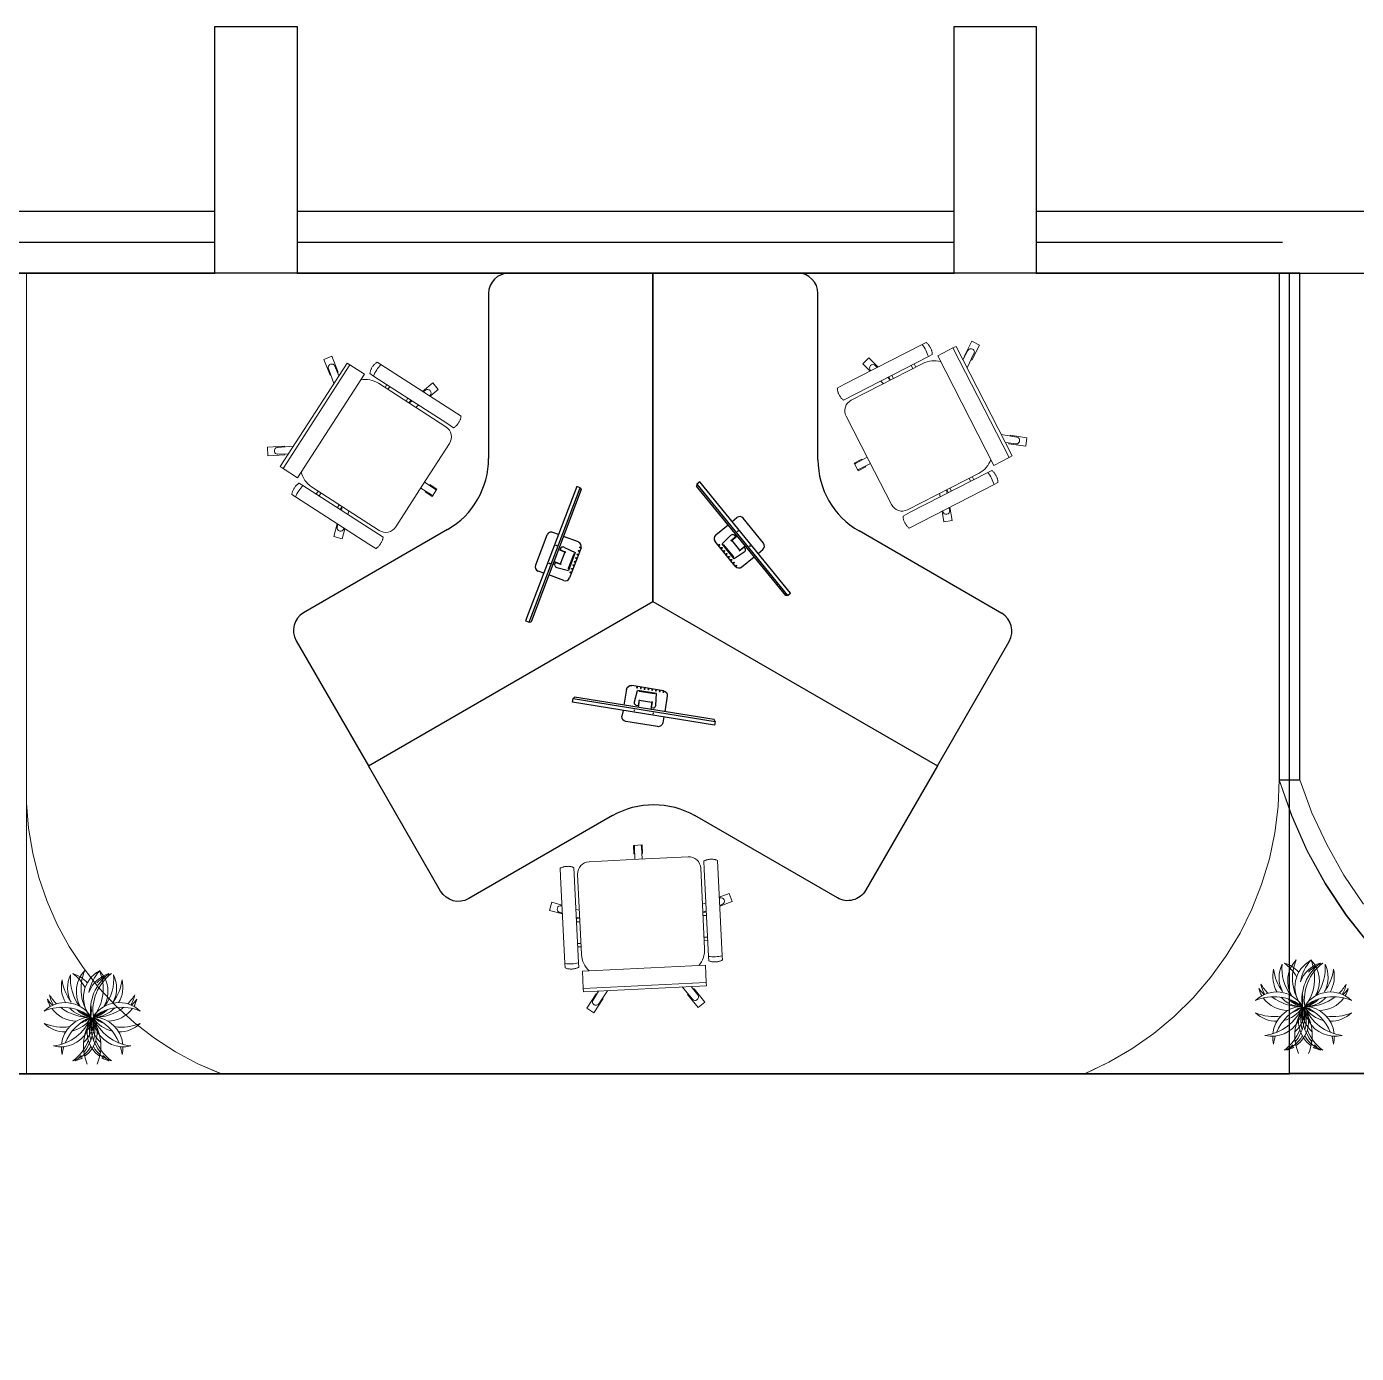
# Model space of a CAD drawing. Header units: millimetres. Extents: x 1993 to 4093, y 1262 to 2017.
# Drawn here: x 3561.2 to 3755.5, y 1550.3 to 1744.1 of the extents above; entities that cross this region are included whole.
import ezdxf

# ---------------------------------------------------------------- set-up
doc = ezdxf.new("R2010")
doc.units = ezdxf.units.MM
for name, color, linetype, lineweight in [('CHAIR MB', 252, 'Continuous', 18), ('Decoratives', 252, 'Continuous', 18), ('FLR CARPET 1', 254, 'Continuous', 15), ('FLR CARPET GRASS', 54, 'Continuous', 15), ('Partition_Glass', 142, 'Continuous', 9), ('PASSAGE', 251, 'Continuous', 25), ('WALL', 251, 'Continuous', 30), ('WORKSTATION - Y SHAPED', 251, 'Continuous', 25)]:
    doc.layers.add(name, color=color, linetype=linetype, lineweight=lineweight)
for name, color, linetype in [('COLUMN', 251, 'Continuous'), ('FACADE', 140, 'Continuous'), ('PLANNER', 3, 'Continuous')]:
    doc.layers.add(name, color=color, linetype=linetype)
doc.layers.add('PARTITION GYP 75mm', color=7, linetype='Continuous', lineweight=25, true_color=0xdb0000)

# ---------------------------------------------------------------- blocks, each defined once
blk = doc.blocks.new('CHAIR MB2')
at = {"layer": 'CHAIR MB'}
for p, q in [((2.57, 11.5), (3.16, 13.35)), ((2.83, 11.9), (2.69, 11.51)), ((4.35, 12.96), (3.16, 13.35)), ((4.35, 12.96), (3.88, 11.51)), ((3.75, 11.51), (3.77, 11.59)), ((-11.34, 8.64), (-12.07, 7.62)), ((-11.34, 8.64), (-9.32, 7.17)), ((-8.95, 9), (-8.45, 9)), ((-8.95, 9), (-8.95, -9)), ((-8.95, 9), (-8.95, -9)), ((-8.45, 9), (-5.94, 9)), ((-8.45, 9), (-8.45, -9)), ((-8.45, -9), (-8.45, 9)), ((-5.94, 9), (-5.94, -9)), ((8.07, 9.51), (-4.67, 9.51)), ((8.25, 9), (-3.5, 9)), ((-2.35, 9.51), (-2.35, 9)), ((-1.85, 9), (-1.85, 9.51)), ((1.31, 9.51), (1.31, 9)), ((1.81, 9), (1.81, 9.51)), ((2, 9.51), (1.83, 9)), ((2.98, 9), (3.14, 9.51)), ((-10.06, 6.16), (-12.07, 7.62)), ((-10.8, 6.86), (-8.95, 5.46)), ((-8.95, 6.78), (-10.21, 7.66)), ((-10.06, 6.16), (-9.99, 6.25)), ((-9.39, 7.08), (-9.32, 7.17)), ((10, 0), (10, 7.25)), ((11.84, 0.5), (10, 0.53)), ((10, -7.25), (10, 0)), ((10.83, 0.63), (12.07, 0.63)), ((10.83, 0.63), (10.83, 0.52)), ((12.07, -0.63), (12.07, 0.63)), ((10, -0.53), (11.84, -0.5)), ((10.83, -0.52), (10.83, -0.63)), ((12.07, -0.63), (10.83, -0.63)), ((-8.95, -5.46), (-10.8, -6.86)), ((-12.07, -7.62), (-10.06, -6.16)), ((-12.07, -7.62), (-11.34, -8.64)), ((-9.32, -7.17), (-11.34, -8.64)), ((-10.21, -7.66), (-8.95, -6.78)), ((-9.99, -6.25), (-10.06, -6.16)), ((-9.32, -7.17), (-9.39, -7.08)), ((-8.45, -9), (-8.95, -9)), ((-5.94, -9), (-8.45, -9)), ((-3.5, -9), (8.25, -9)), ((-2.35, -9), (-2.35, -9.51)), ((-1.85, -9.51), (-1.85, -9)), ((1.31, -9), (1.31, -9.51)), ((1.81, -9.51), (1.81, -9)), ((1.83, -9), (2, -9.51)), ((3.14, -9.51), (2.98, -9)), ((8.07, -11.51), (-4.67, -11.51)), ((3.16, -13.35), (2.57, -11.5)), ((2.69, -11.51), (2.83, -11.9)), ((3.77, -11.59), (3.75, -11.51)), ((3.88, -11.51), (4.35, -12.96)), ((3.16, -13.35), (4.35, -12.96))]:
    blk.add_line(p, q, dxfattribs=at)
for points in [[(-4.67, 9.51), (-5.31, 9.51), (-5.35, 9.59), (-5.39, 9.68), (-5.42, 9.77), (-5.45, 9.86), (-5.47, 9.95), (-5.49, 10.05), (-5.51, 10.14), (-5.52, 10.23), (-5.53, 10.33), (-5.53, 10.42), (-5.54, 10.52), (-5.53, 10.61), (-5.53, 10.71), (-5.52, 10.8), (-5.5, 10.9), (-5.49, 10.99), (-5.47, 11.08), (-5.44, 11.17), (-5.41, 11.26), (-5.38, 11.35), (-5.34, 11.44), (-5.31, 11.51), (-4.67, 11.51)], [(-4.67, 11.51), (9.26, 11.51), (9.3, 11.42), (9.34, 11.33), (9.37, 11.24), (9.4, 11.15), (9.42, 11.06), (9.44, 10.97), (9.46, 10.87), (9.47, 10.78), (9.48, 10.68), (9.48, 10.59), (9.48, 10.5), (9.48, 10.4), (9.48, 10.31), (9.47, 10.21), (9.45, 10.12), (9.44, 10.02), (9.41, 9.93), (9.39, 9.84), (9.36, 9.75), (9.33, 9.66), (9.29, 9.57), (9.26, 9.51), (8.07, 9.51)], [(-4.67, -11.51), (-5.31, -11.51), (-5.35, -11.42), (-5.39, -11.33), (-5.42, -11.24), (-5.45, -11.15), (-5.47, -11.06), (-5.49, -10.97), (-5.51, -10.87), (-5.52, -10.78), (-5.53, -10.68), (-5.53, -10.59), (-5.54, -10.5), (-5.53, -10.4), (-5.53, -10.31), (-5.52, -10.21), (-5.5, -10.12), (-5.49, -10.02), (-5.47, -9.93), (-5.44, -9.84), (-5.41, -9.75), (-5.38, -9.66), (-5.34, -9.57), (-5.31, -9.51), (-4.67, -9.51)], [(-4.67, -9.51), (9.26, -9.51), (9.3, -9.59), (9.34, -9.68), (9.37, -9.77), (9.4, -9.86), (9.42, -9.95), (9.44, -10.05), (9.46, -10.14), (9.47, -10.23), (9.48, -10.33), (9.48, -10.42), (9.48, -10.52), (9.48, -10.61), (9.48, -10.71), (9.47, -10.8), (9.45, -10.9), (9.44, -10.99), (9.41, -11.08), (9.39, -11.17), (9.36, -11.26), (9.33, -11.35), (9.29, -11.44), (9.26, -11.51), (8.07, -11.51)]]:
    blk.add_lwpolyline(points, dxfattribs=at)
for centre, radius, start, end in [((-3.5, 5.5), 3.5, 90, 134.2304), ((8.25, 7.25), 1.75, 0, 90), ((8.25, -7.25), 1.75, 270, 0), ((-3.5, -5.5), 3.5, 225.7696, 270)]:
    blk.add_arc(centre, radius, start, end, dxfattribs=at)
for centre, major_axis, start_param, end_param in [((3.3, 11.75), (-0.473, 0.154), 3.141593, 6.283185), ((-10.51, 7.26), (0.292, 0.402), 0, 3.141593), ((11.84, 0), (0, 0.497), 5.773119, 6.283185), ((11.84, 0), (0, 0.497), 3.141593, 3.65168), ((-10.51, -7.26), (-0.292, 0.402), 0, 3.141593), ((3.3, -11.75), (0.473, 0.154), 3.141593, 6.283185)]:
    blk.add_ellipse(centre, major_axis=major_axis, ratio=0.96783, start_param=start_param, end_param=end_param, dxfattribs=at)
at = {"layer": 'CHAIR MB', "start_tangent": (-0.206196, -0.978511), "end_tangent": (0.206223, -0.978505)}
for points in [[(-4.67, 11.51), (-4.77, 10.51), (-4.67, 9.51)], [(-4.67, -9.51), (-4.77, -10.51), (-4.67, -11.51)]]:
    blk.add_spline(points, degree=3, dxfattribs=at)
blk = doc.blocks.new('WORKSTAION HEXA 4FT')
at = {"layer": 'WORKSTATION - Y SHAPED'}
for p, q in [((-10.86, 33), (-31.98, 33)), ((-31.98, 33), (-31.98, -15)), ((-7.86, 5.71), (-7.86, 30)), ((-25.56, 2.15), (-25.62, 1.87)), ((-25.13, 2.51), (-25.56, 2.15)), ((-25.56, 2.15), (-12.29, -14.12)), ((-11.86, -13.77), (-25.13, 2.51)), ((-12.58, -14.12), (-25.62, 1.87)), ((-22.81, -5.26), (-21, -3.79)), ((-20.4, -3.29), (-19.74, -2.72)), ((-15.83, -6.45), (-18.79, -2.82)), ((-20.64, -5.36), (-21.87, -6.58)), ((-20.57, -6.09), (-19.9, -5.54)), ((-20.56, -6.1), (-19.69, -5.4)), ((-20.25, -5.22), (-20.13, -5.27)), ((-20.13, -5.27), (-19.9, -5.54)), ((18.99, -16.72), (-1.86, -4.68)), ((-19.94, -9.84), (-22.9, -6.2)), ((-20.1, -8.75), (-21.87, -6.58)), ((-21.71, -6.78), (-21.62, -6.71)), ((-21.69, -6.8), (-21.62, -6.74)), ((-20.18, -8.48), (-21.62, -6.71)), ((-20.21, -8.47), (-21.62, -6.74)), ((-20.56, -6.1), (-20.57, -6.09)), ((-19.28, -7.49), (-20.47, -6.03)), ((-19.37, -7.56), (-18.5, -6.85)), ((-19.36, -7.58), (-19.37, -7.56)), ((-19.36, -7.58), (-18.69, -7.03)), ((-18.47, -7.3), (-18.69, -7.03)), ((-18.45, -7.44), (-18.47, -7.3)), ((-16.59, -7.97), (-15.93, -7.4)), ((-20.28, -8.53), (-20.21, -8.47)), ((-20.27, -8.55), (-20.18, -8.48)), ((-18.66, -7.79), (-20.1, -8.75)), ((-18.99, -9.93), (-17.19, -8.46)), ((-31.98, -15), (9.59, -39)), ((-12.29, -14.12), (-12.58, -14.12)), ((-12.29, -14.12), (-11.86, -13.77)), ((9.59, -39), (20.09, -20.81))]:
    blk.add_line(p, q, dxfattribs=at)
for centre, radius in [((-19.59, -4.72), 0.0447), ((-22.28, -6.73), 0.0674), ((-21.92, -7.16), 0.0674), ((-21.57, -7.6), 0.0674), ((-17.82, -6.89), 0.0447), ((-21.22, -8.03), 0.0674), ((-20.86, -8.46), 0.0674), ((-20.51, -8.9), 0.0674), ((-20.16, -9.33), 0.0674), ((-19.81, -9.76), 0.0674)]:
    blk.add_circle(centre, radius, dxfattribs=at)
for centre, radius, start, end in [((-10.86, 30), 3, 0, 90), ((4.14, 5.71), 12, 180, 240), ((-19.31, -3.24), 0.67, 39.2013, 129.2013), ((-22.38, -5.78), 0.67, 129.2013, 219.2013), ((-20.32, -5.64), 0.421, 80.2365, 139.3196), ((-18.87, -7.42), 0.421, 299.0829, 358.1661), ((-16.35, -6.88), 0.67, 309.2013, 39.2013), ((-19.42, -9.41), 0.67, 219.2013, 309.2013), ((17.49, -19.31), 3, 330, 60)]:
    blk.add_arc(centre, radius, start, end, dxfattribs=at)
blk = doc.blocks.new('Planters_Small')
at = {"layer": 'Decoratives', "lineweight": 13, "transparency": 33554610}
for centre, radius, start, end in [((0.87, 4.29), 4.45, 154.3654, 207.7175), ((3.56, 5.61), 6.73, 174.8122, 216.0835), ((-6.84, 0.98), 6.73, 30.0378, 53.1878), ((-4.06, 2.1), 4.45, 41.1003, 73.6346), ((2.14, 3.76), 4.45, 136.3654, 209.6535), ((6.14, 2.34), 6.73, 138.8122, 168.8735), ((3.71, 2.1), 4.45, 106.3654, 159.7175), ((-5.11, 4.18), 6.73, 321.6665, 23.1878), ((4.06, 2.1), 4.45, 106.3654, 138.8997), ((-2.14, 3.76), 4.45, 330.3465, 43.6346), ((-3.56, 5.61), 6.73, 323.9165, 5.1878), ((-0.87, 4.29), 4.45, 332.2825, 25.6346), ((-0.05, 4.41), 4.45, 166.3654, 210.7103), ((2.31, 6.26), 6.73, 186.8122, 216.8735), ((-2.31, 6.26), 6.73, 323.1265, 353.1878), ((0.05, 4.41), 4.45, 329.2897, 13.6346), ((-3.93, -2.31), 4.45, 33.4259, 133.6346), ((-1.15, 6.66), 6.73, 216.8122, 226.8825), ((-2.27, 3.88), 4.45, 196.3654, 211.0987), ((-0.45, 6.73), 6.73, 210.8122, 225.1591), ((-1.85, 4.08), 4.45, 190.3654, 211.0404), ((3.93, -2.31), 4.45, 46.3654, 146.5741), ((0.45, 6.73), 6.73, 314.8409, 329.1878), ((1.85, 4.08), 4.45, 328.9596, 349.6346), ((1.15, 6.66), 6.73, 313.1175, 323.1878), ((2.27, 3.88), 4.45, 328.9013, 343.6346), ((-4.35, -5.28), 6.73, 51.6665, 113.1878), ((-2.27, 3.88), 4.45, 215.8367, 269.6535), ((-0.45, 6.73), 6.73, 231.6665, 272.3335), ((-0.05, -4.41), 4.45, 93.4259, 174.1633), ((-0.05, 4.41), 4.45, 223.0962, 266.5741), ((5.46, -4.18), 6.73, 141.6665, 203.1878), ((-6.49, -0.98), 6.73, 321.6665, 8.3335), ((2.14, 3.76), 4.45, 227.1743, 236.5741), ((3.56, 5.61), 6.73, 231.6665, 236.3335), ((4, 5.28), 6.73, 231.6665, 233.5381), ((-5.46, -4.18), 6.73, 336.8122, 38.3335), ((-4, 5.28), 6.73, 306.4619, 308.3335), ((4.35, -5.28), 6.73, 66.8122, 128.3335), ((-2.31, 6.26), 6.73, 291.6665, 308.3335), ((-3.56, 5.61), 6.73, 303.6665, 308.3335), ((-2.14, 3.76), 4.45, 303.4259, 312.8257), ((-0.87, 4.29), 4.45, 285.4259, 314.6126), ((0.05, -4.41), 4.45, 5.8367, 86.5741), ((2.27, 3.88), 4.45, 270.3465, 324.1633), ((-4.35, 5.28), 6.73, 246.8122, 278.9866), ((-3.93, 2.31), 4.45, 226.3654, 270.7103), ((-4.35, 5.28), 6.73, 246.8122, 278.9866), ((-3.93, 2.31), 4.45, 226.3654, 270.7103), ((-3.93, 2.31), 4.45, 283.0962, 326.5741), ((-3.93, 2.31), 4.45, 283.0962, 326.5741), ((-4.35, 5.28), 6.73, 291.6665, 308.3335), ((-4.25, -0.39), 4.45, 312.2151, 2.5741), ((3.71, -2.1), 4.45, 153.4259, 234.1633), ((-3.58, 2.31), 4.45, 317.1743, 326.5741), ((6.34, 1.76), 6.73, 195.6665, 218.1111), ((3.58, 2.31), 4.45, 213.4259, 222.8257), ((4.05, 1.39), 4.45, 201.4259, 222.5709), ((-4.06, -2.1), 4.45, 343.0962, 26.5741), ((6.84, -0.98), 6.73, 171.6665, 188.3335), ((4.59, 0.13), 4.45, 183.4259, 192.8257), ((4.35, 5.28), 6.73, 231.6665, 248.3335), ((4.35, 5.28), 6.73, 231.6665, 248.3335), ((-2.31, -6.26), 6.73, 21.6665, 68.3335), ((4.35, 5.28), 6.73, 261.0134, 293.1878), ((4.35, 5.28), 6.73, 261.0134, 293.1878), ((3.93, 2.31), 4.45, 269.2897, 313.6346), ((3.93, 2.31), 4.45, 269.2897, 313.6346), ((-6.84, -0.98), 6.73, 306.8122, 338.9866), ((6.84, -0.98), 6.73, 201.0134, 233.1878), ((4.59, 0.13), 4.45, 210.3465, 283.6346), ((-0.05, -4.41), 4.45, 178.9013, 193.6346), ((2.31, -6.26), 6.73, 163.1175, 173.1878), ((-4.06, -2.1), 4.45, 286.3654, 330.7103), ((-6.49, -0.98), 6.73, 306.8122, 316.8825), ((4.06, -2.1), 4.45, 209.2897, 253.6346), ((6.49, -0.98), 6.73, 223.1175, 233.1878), ((-2.31, -6.26), 6.73, 6.8122, 16.8825), ((0.05, -4.41), 4.45, 346.3654, 1.0987), ((-3.71, -2.1), 4.45, 286.3654, 301.0987), ((3.71, -2.1), 4.45, 238.9013, 253.6346)]:
    blk.add_arc(centre, radius, start, end, dxfattribs=at)
at = {"layer": 'Decoratives', "color": 116, "lineweight": 13, "true_color": 0x136734, "transparency": 33554610}
for centre, radius, start, end in [((5.11, 4.18), 6.73, 156.8122, 218.3335), ((3.19, 2.86), 4.45, 118.3654, 218.5741), ((6.49, 0.98), 6.73, 126.8122, 188.3335), ((6.84, 0.98), 6.73, 126.8122, 188.3335), ((-6.84, 0.98), 6.73, 351.6665, 8.3335), ((0.87, 4.29), 4.45, 225.3874, 254.5741), ((2.31, 6.26), 6.73, 231.6665, 248.3335), ((6.49, -0.98), 6.73, 171.6665, 218.3335), ((0.45, 6.73), 6.73, 267.6665, 308.3335), ((0.05, 4.41), 4.45, 273.4259, 316.9038), ((-6.43, 2.49), 6.73, 276.8122, 338.3335), ((2.31, -6.26), 6.73, 111.6665, 158.3335), ((-4.35, 5.28), 6.73, 291.6665, 308.3335), ((-3.71, -2.1), 4.45, 305.8367, 26.5741), ((-6.34, 1.76), 6.73, 321.8889, 344.3335), ((-4.05, 1.39), 4.45, 317.4291, 338.5741), ((4.06, -2.1), 4.45, 153.4259, 196.9038), ((-4.59, 0.13), 4.45, 347.1743, 356.5741), ((4.25, -0.39), 4.45, 177.4259, 227.7849), ((-6.84, -0.98), 6.73, 351.6665, 8.3335), ((6.43, 2.49), 6.73, 201.6665, 263.1878), ((3.93, 2.31), 4.45, 213.4259, 256.9038), ((3.93, 2.31), 4.45, 213.4259, 256.9038), ((-4.59, 0.13), 4.45, 256.3654, 329.6535)]:
    blk.add_arc(centre, radius, start, end, dxfattribs=at)
blk = doc.blocks.new('MANAGER CABIN 02')
at = {"layer": 'PLANNER', "ltscale": 25}
blk.add_lwpolyline([(97832.38, 8762.75), (97964.86, 8762.75), (97964.86, 8645.79), (97832.38, 8645.79)], close=True, dxfattribs=at)
blk = doc.blocks.new('WORKSTATION AREA 03')
at = {"layer": 'PLANNER', "ltscale": 25}
blk.add_lwpolyline([(97630.44, 8645.77), (97832.38, 8645.77), (97832.38, 8762.75), (97630.44, 8762.75)], close=True, dxfattribs=at)

msp = doc.modelspace()

# ---------------------------------------------------------------- linework, layer by layer
at = {"layer": 'COLUMN', "ltscale": 25}
for points in [[(3588.7, 1744.09), (3600.7, 1744.09), (3600.7, 1708.09), (3588.7, 1708.09)], [(3696.7, 1744.09), (3708.67, 1744.09), (3708.67, 1708.09), (3696.7, 1708.09)]]:
    msp.add_lwpolyline(points, close=True, dxfattribs=at)
at = {"layer": 'FACADE', "ltscale": 25}
for points in [[(3552.7, 1712.59), (3588.7, 1712.59)], [(3600.7, 1712.59), (3696.7, 1712.59)], [(3708.7, 1712.59), (3744.7, 1712.59)]]:
    msp.add_lwpolyline(points, dxfattribs=at)
at = {"layer": 'FLR CARPET 1'}
msp.add_lwpolyline([(3562.07, 1623.35), (3562.97, 1619.78), (3564.17, 1616.3), (3565.65, 1612.93), (3567.41, 1609.7), (3569.43, 1606.62), (3571.7, 1603.72), (3574.2, 1601.02), (3576.93, 1598.54), (3579.84, 1596.3), (3582.94, 1594.31), (3586.19, 1592.58), (3589.57, 1591.13), (3715.78, 1591.12), (3719.3, 1592.79), (3722.67, 1594.75), (3725.87, 1596.98), (3728.86, 1599.47), (3731.64, 1602.21), (3734.18, 1605.16), (3736.46, 1608.32), (3738.48, 1611.65), (3740.2, 1615.14), (3741.63, 1618.77), (3742.76, 1622.5), (3743.56, 1626.31), (3744.05, 1630.17), (3744.21, 1634.07), (3744.21, 1708.09), (3561.17, 1708.1), (3561.18, 1630.65), (3561.47, 1626.98)], close=True, dxfattribs=at)
at = {"layer": 'FLR CARPET 1', "ltscale": 25}
msp.add_lwpolyline([(3876.7, 1708.09), (3747.21, 1708.09), (3747.18, 1634.07), (3744.21, 1634.07), (3746.04, 1628.83), (3748.29, 1623.75), (3750.96, 1618.89), (3754.03, 1614.27), (3757.48, 1609.92), (3761.28, 1605.88), (3765.41, 1602.16), (3769.83, 1598.81), (3774.52, 1595.84), (3779.44, 1593.28), (3784.56, 1591.13), (3876.7, 1591.14)], close=True, dxfattribs=at)
at = {"layer": 'FLR CARPET GRASS'}
msp.add_lwpolyline([(3757.44, 1609.88), (3753.99, 1614.23), (3750.92, 1618.86), (3748.26, 1623.74), (3746.02, 1628.82), (3744.21, 1634.07), (3744.05, 1630.17), (3743.56, 1626.31), (3742.76, 1622.5), (3741.63, 1618.77), (3740.2, 1615.14), (3738.48, 1611.65), (3736.46, 1608.32), (3734.18, 1605.16), (3731.64, 1602.21), (3728.86, 1599.47), (3725.87, 1596.98), (3722.67, 1594.75), (3719.3, 1592.79), (3715.76, 1591.11), (3784.6, 1591.11)], dxfattribs=at)
msp.add_lwpolyline([(3571.7, 1603.72), (3569.43, 1606.62), (3567.41, 1609.7), (3565.65, 1612.93), (3564.17, 1616.3), (3562.97, 1619.78), (3562.07, 1623.35), (3561.47, 1626.98), (3561.18, 1630.65), (3561.18, 1591.11), (3589.62, 1591.11), (3586.19, 1592.58), (3582.94, 1594.31), (3579.84, 1596.3), (3576.93, 1598.54), (3574.2, 1601.02)], close=True, dxfattribs=at)
at = {"layer": 'PARTITION GYP 75mm', "ltscale": 25}
msp.add_lwpolyline([(3744.21, 1634.07), (3747.21, 1634.07), (3747.21, 1708.09), (3744.21, 1708.09)], close=True, dxfattribs=at)
at = {"layer": 'Partition_Glass', "ltscale": 25}
msp.add_lwpolyline([(3757.44, 1609.88), (3753.99, 1614.23), (3750.92, 1618.86), (3748.26, 1623.74), (3746.02, 1628.82), (3744.21, 1634.07), (3747.21, 1634.07), (3748.99, 1629.25), (3751.14, 1624.6), (3753.65, 1620.13), (3756.51, 1615.87)], dxfattribs=at)
at = {"layer": 'PASSAGE'}
msp.add_lwpolyline([(4056.69, 1591.12), (3273.78, 1591.1), (3273.78, 1525.09), (3215.2, 1525.09), (3215.2, 1543.09), (2998.2, 1543.09)], dxfattribs=at)
at = {"layer": 'WALL', "ltscale": 25}
for points in [[(3552.7, 1708.09), (3588.7, 1708.09), (3588.7, 1717.09), (3552.7, 1717.09)], [(3600.7, 1708.09), (3696.7, 1708.09), (3696.7, 1717.09), (3600.7, 1717.09)], [(3708.7, 1708.09), (3792.7, 1708.09), (3792.7, 1717.09), (3708.7, 1717.09)]]:
    msp.add_lwpolyline(points, close=True, dxfattribs=at)

# ---------------------------------------------------------------- block references
at = {"layer": 'CHAIR MB'}
for p, rotation in [((3693.13, 1685.28), 207.17336335094), ((3610.64, 1682.52), 327.1733633509292)]:
    msp.add_blockref('CHAIR MB2', p, dxfattribs=dict(at, rotation=rotation))
at = {"layer": 'CHAIR MB', "xscale": -1, "rotation": 272.8266366491014}
msp.add_blockref('CHAIR MB2', (3651.09, 1612.46), dxfattribs=at)
at = {"layer": 'Decoratives'}
for p in [(3747.76, 1600.92, 0), (3570.75, 1599.37, 0)]:
    msp.add_blockref('Planters_Small', p, dxfattribs=at)
at = {"layer": 'PLANNER'}
for name in ['WORKSTATION AREA 03', 'MANAGER CABIN 02']:
    msp.add_blockref(name, (-94086.66, -7054.66), dxfattribs=at)
at = {"layer": 'WORKSTATION - Y SHAPED', "rotation": 120.0000000000152}
msp.add_blockref('WORKSTAION HEXA 4FT', (3623.7, 1680.28), dxfattribs=at)
at = {"layer": 'WORKSTATION - Y SHAPED'}
msp.add_blockref('WORKSTAION HEXA 4FT', (3684.67, 1675.09), dxfattribs=at)
at = {"layer": 'WORKSTATION - Y SHAPED', "xscale": -1, "rotation": 120.0000000000153}
msp.add_blockref('WORKSTAION HEXA 4FT', (3655.68, 1624.89), dxfattribs=at)

doc.saveas('drawing.dxf')
